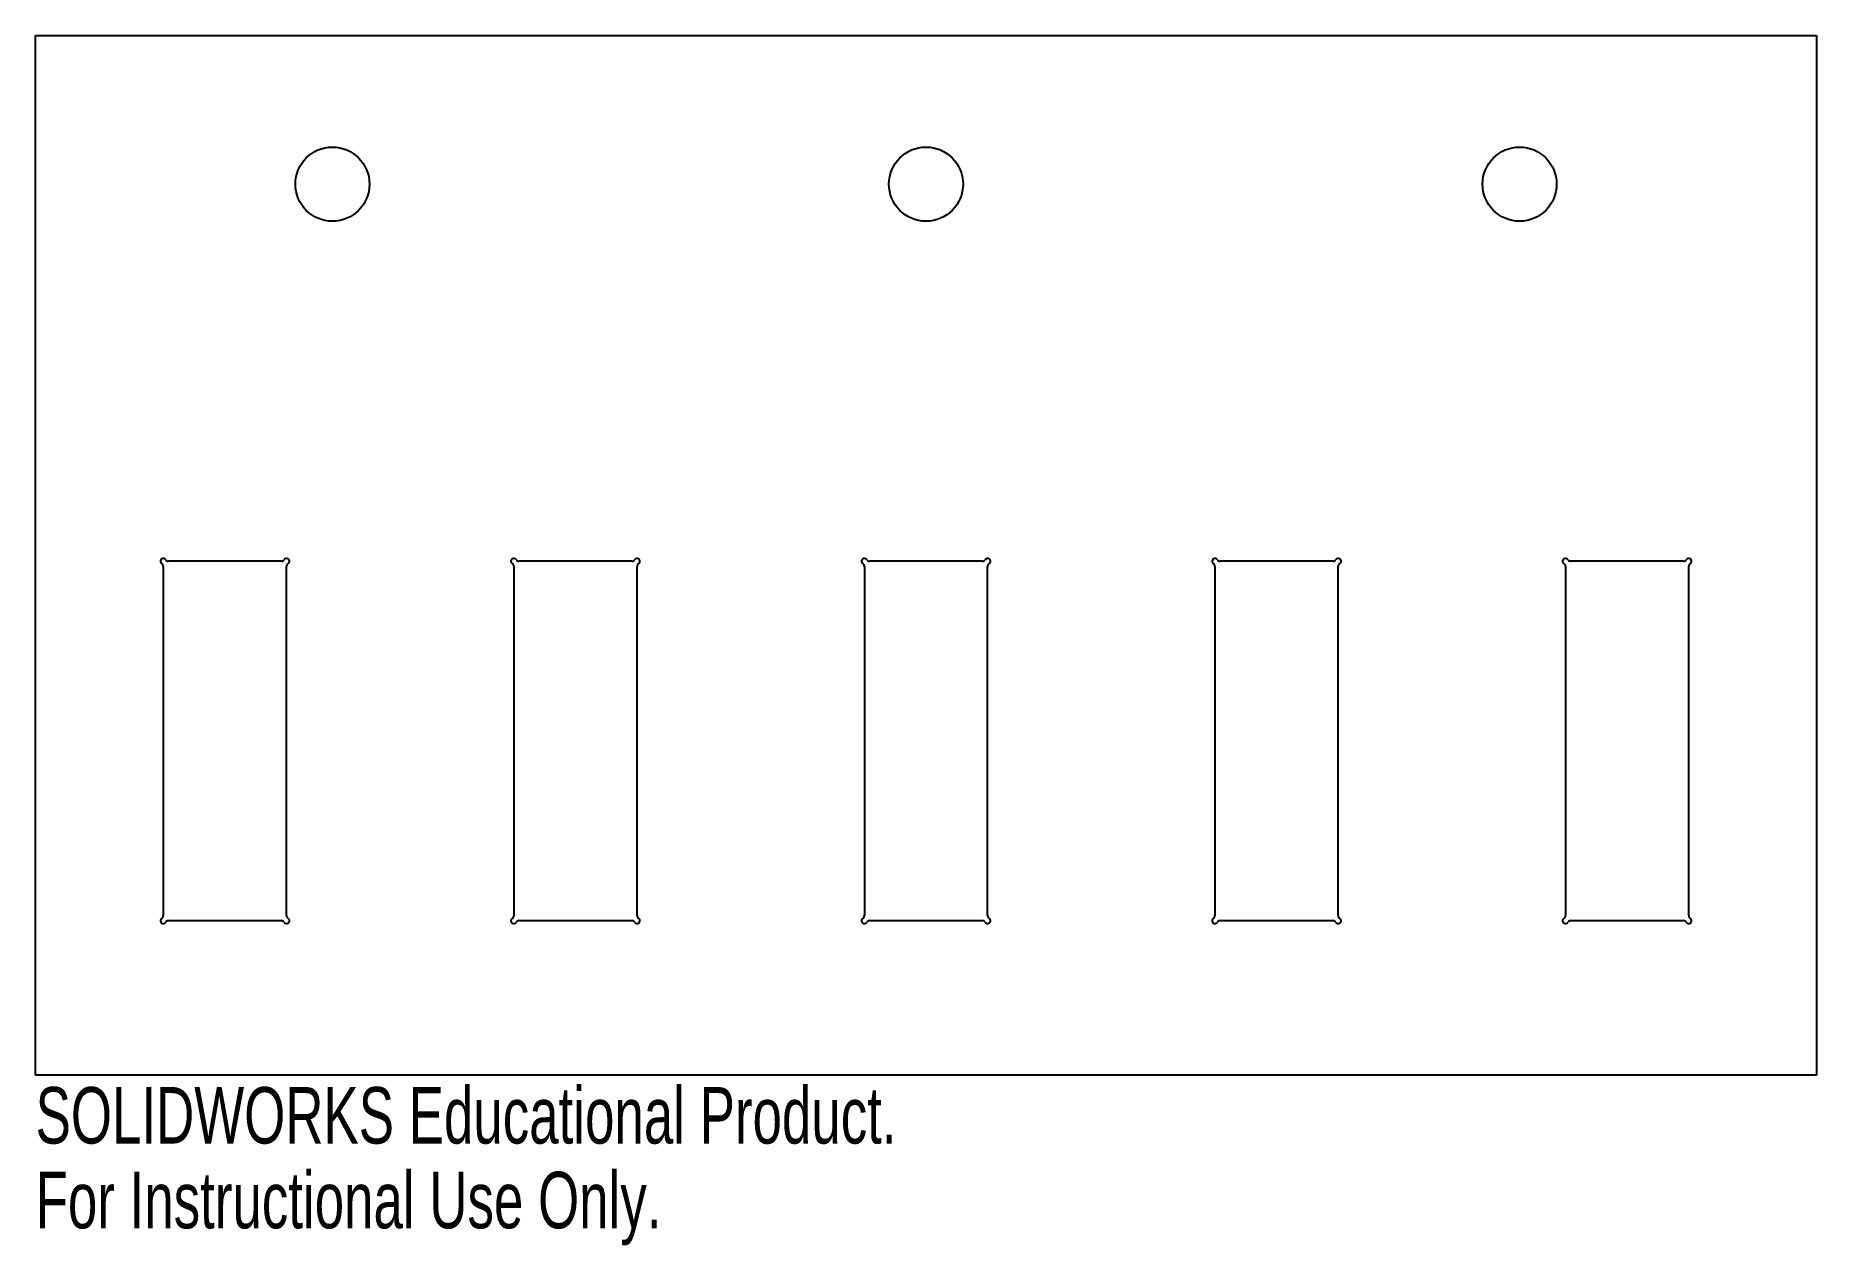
# Model space of a CAD drawing. Header units: millimetres. Extents: x 0 to 152, y -103 to 0.
import ezdxf

# ---------------------------------------------------------------- set-up
doc = ezdxf.new("R2010")
doc.units = ezdxf.units.MM
doc.styles.add('SLDTEXTSTYLE0', font='TXT', dxfattribs={"width": 0.7})

msp = doc.modelspace()

# ---------------------------------------------------------------- linework, layer by layer
at = {"color": 7, "linetype": 'Continuous', "lineweight": 25}
for p, q in [((0, -88.9), (0, 0)), ((0, 0), (152.4, 0)), ((152.4, 0), (152.4, -88.9)), ((10.93, -45.39), (10.93, -75.26)), ((21.04, -44.96), (11.36, -44.96)), ((21.47, -75.26), (21.47, -45.39)), ((40.93, -45.39), (40.93, -75.26)), ((51.04, -44.96), (41.36, -44.96)), ((51.47, -75.26), (51.47, -45.39)), ((70.93, -45.39), (70.93, -75.26)), ((81.04, -44.96), (71.36, -44.96)), ((81.47, -75.26), (81.47, -45.39)), ((100.93, -45.39), (100.93, -75.26)), ((111.04, -44.96), (101.36, -44.96)), ((111.47, -75.26), (111.47, -45.39)), ((130.93, -45.39), (130.93, -75.26)), ((141.04, -44.96), (131.36, -44.96)), ((141.47, -75.26), (141.47, -45.39)), ((11.36, -75.69), (21.04, -75.69)), ((41.36, -75.69), (51.04, -75.69)), ((71.36, -75.69), (81.04, -75.69)), ((101.36, -75.69), (111.04, -75.69)), ((131.36, -75.69), (141.04, -75.69)), ((152.4, -88.9), (0, -88.9))]:
    msp.add_line(p, q, dxfattribs=at)
for centre in [(25.4, -12.7), (76.2, -12.7), (127, -12.7)]:
    msp.add_circle(centre, 3.17, dxfattribs=at)
for centre, start, end in [((10.93, -44.96), 30, 240), ((10.68, -45.39), 0, 60), ((11.36, -44.71), 210, 270), ((21.04, -44.71), 270, 330), ((21.47, -44.96), 300, 150), ((21.72, -45.39), 120, 180), ((40.93, -44.96), 30, 240), ((40.68, -45.39), 0, 60), ((41.36, -44.71), 210, 270), ((51.04, -44.71), 270, 330), ((51.47, -44.96), 300, 150), ((51.72, -45.39), 120, 180), ((70.93, -44.96), 30, 240), ((70.68, -45.39), 0, 60), ((71.36, -44.71), 210, 270), ((81.04, -44.71), 270, 330), ((81.47, -44.96), 300, 150), ((81.72, -45.39), 120, 180), ((100.93, -44.96), 30, 240), ((100.68, -45.39), 0, 60), ((101.36, -44.71), 210, 270), ((111.04, -44.71), 270, 330), ((111.47, -44.96), 300, 150), ((111.72, -45.39), 120, 180), ((130.93, -44.96), 30, 240), ((130.68, -45.39), 0, 60), ((131.36, -44.71), 210, 270), ((141.04, -44.71), 270, 330), ((141.47, -44.96), 300, 150), ((141.72, -45.39), 120, 180), ((10.93, -75.69), 120, 330), ((10.68, -75.26), 300, 0), ((11.36, -75.94), 90, 150), ((21.04, -75.94), 30, 90), ((21.47, -75.69), 210, 60), ((21.72, -75.26), 180, 240), ((40.93, -75.69), 120, 330), ((40.68, -75.26), 300, 0), ((41.36, -75.94), 90, 150), ((51.04, -75.94), 30, 90), ((51.47, -75.69), 210, 60), ((51.72, -75.26), 180, 240), ((70.93, -75.69), 120, 330), ((70.68, -75.26), 300, 0), ((71.36, -75.94), 90, 150), ((81.04, -75.94), 30, 90), ((81.47, -75.69), 210, 60), ((81.72, -75.26), 180, 240), ((100.93, -75.69), 120, 330), ((100.68, -75.26), 300, 0), ((101.36, -75.94), 90, 150), ((111.04, -75.94), 30, 90), ((111.47, -75.69), 210, 60), ((111.72, -75.26), 180, 240), ((130.93, -75.69), 120, 330), ((130.68, -75.26), 300, 0), ((131.36, -75.94), 90, 150), ((141.04, -75.94), 30, 90), ((141.47, -75.69), 210, 60), ((141.72, -75.26), 180, 240)]:
    msp.add_arc(centre, 0.25, start, end, dxfattribs=at)

# ---------------------------------------------------------------- texts
at = {"color": 7, "linetype": 'Continuous', "char_height": 4.8336, "attachment_point": 1, "style": 'SLDTEXTSTYLE0'}
for s, insert in [('SOLIDWORKS Educational Product.', (0, -89.92)), ('For Instructional Use Only.', (0, -97.17))]:
    msp.add_mtext(s, dxfattribs=dict(at, insert=insert))

doc.saveas('drawing.dxf')
